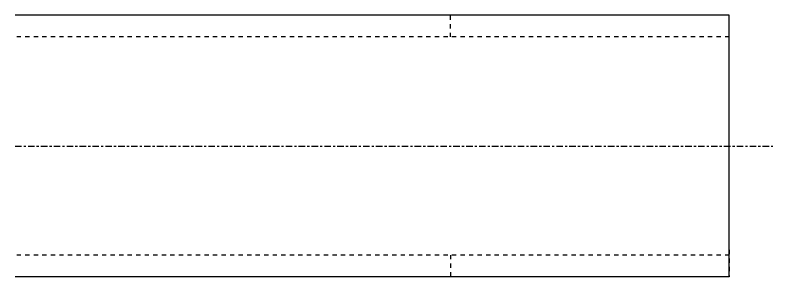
# Model space of a CAD drawing. Header units: millimetres. Extents: x 4 to 16122, y 4 to 206.
# Drawn here: x 15774.1 to 16122.1, y 6 to 126 of the extents above; entities that cross this region are included whole.
import ezdxf

# ---------------------------------------------------------------- set-up
doc = ezdxf.new("R2010")
doc.units = ezdxf.units.MM
doc.linetypes.add('DXK_LINE_DOT2', pattern=[3.9198, 1.9599, -1.9599])
doc.linetypes.add('DXK_LINE_DOT3', pattern=[5.9187, 2.979, -0.9799, 0.9799, -0.9799])
doc.layers.add('STÅL', color=7, linetype='Continuous')

msp = doc.modelspace()

# ---------------------------------------------------------------- linework, layer by layer
at = {"layer": 'STÅL', "color": 2, "linetype": 'Continuous'}
for p, q in [((16102.1, 126), (15774.1, 126)), ((16102.1, 26), (16102.1, 126)), ((16102.1, 6), (16102.1, 26)), ((16102.1, 6), (15774.1, 6))]:
    msp.add_line(p, q, dxfattribs=at)
at = {"layer": 'STÅL', "color": 7, "linetype": 'DXK_LINE_DOT2'}
for p, q in [((15974.1, 116), (15974.1, 126)), ((16102.1, 116), (15774.1, 116)), ((16102.1, 18.35), (16102.1, 6)), ((16102.1, 16), (15774.1, 16)), ((15974.1, 16), (15974.1, 6))]:
    msp.add_line(p, q, dxfattribs=at)
at = {"layer": 'STÅL', "color": 7, "linetype": 'DXK_LINE_DOT3'}
msp.add_line((15774.1, 66), (16122.1, 66), dxfattribs=at)

doc.saveas('drawing.dxf')
